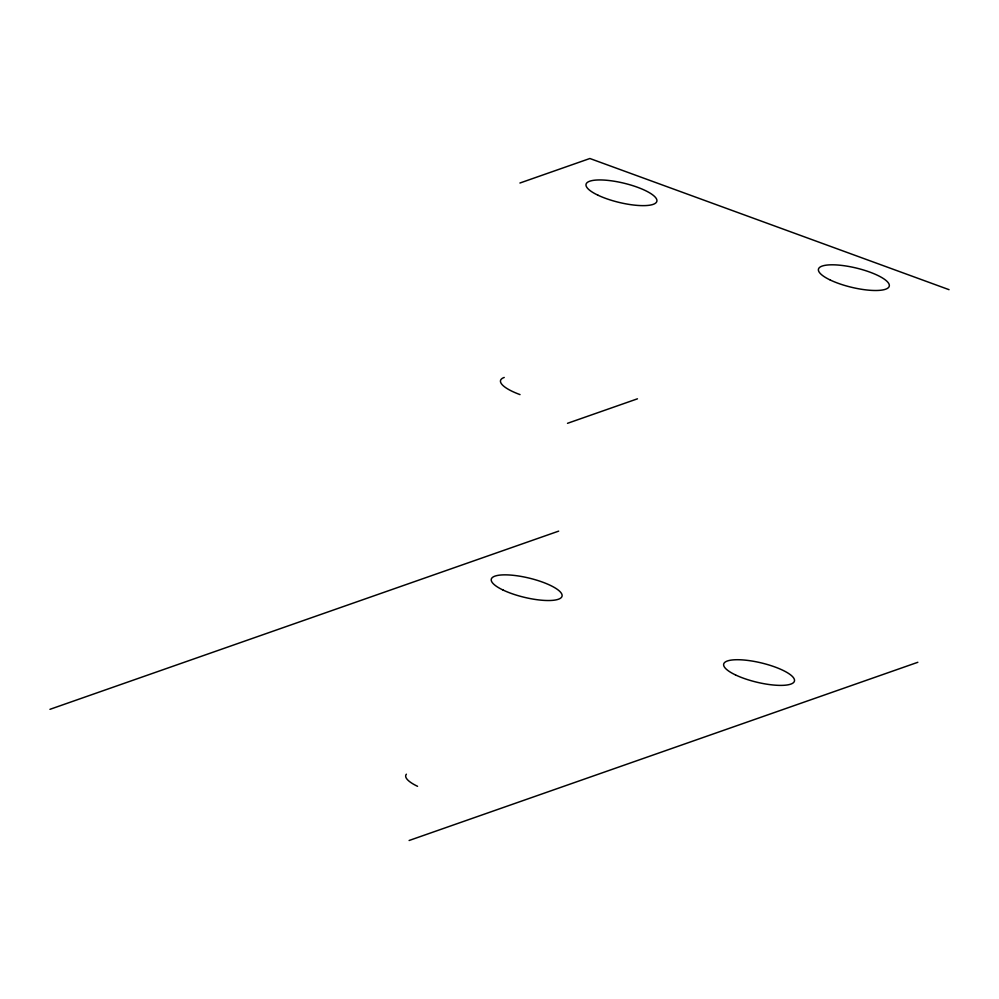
<?xml version="1.0" encoding="UTF-8"?>
<svg xmlns="http://www.w3.org/2000/svg" width="999" height="999" viewBox="0 0 999 999"><rect width="100%" height="100%" fill="white"/><g stroke="black" fill="none" stroke-linecap="round" stroke-linejoin="round"><path stroke-width="1.5" d="M519.93 183.017L589.885 158.504L949.05 289.673M567.507 423.314L637.462 398.813M49.95 709.327L558.666 531.131M409.115 840.496L917.831 662.287M417.557 786.313A36.389 9.903 13.5 0 1 406.393 774.2M520.029 394.605A36.389 9.903 13.5 0 1 504.233 377.46M735.514 674.937A36.389 9.903 13.5 0 0 793.793 682.292A36.389 9.903 13.5 0 0 747.901 660.439A36.389 9.903 13.5 0 0 735.514 674.937M503.109 590.072A36.389 9.903 13.5 0 0 561.388 597.427A36.389 9.903 13.5 0 0 515.496 575.574A36.389 9.903 13.5 0 0 503.109 590.072M597.914 195.18A36.389 9.903 13.5 0 0 656.193 202.535A36.389 9.903 13.5 0 0 610.302 180.669A36.389 9.903 13.5 0 0 597.914 195.18M830.319 280.045A36.389 9.903 13.5 0 0 888.598 287.4A36.389 9.903 13.5 0 0 842.706 265.534A36.389 9.903 13.5 0 0 830.319 280.045"/></g></svg>
